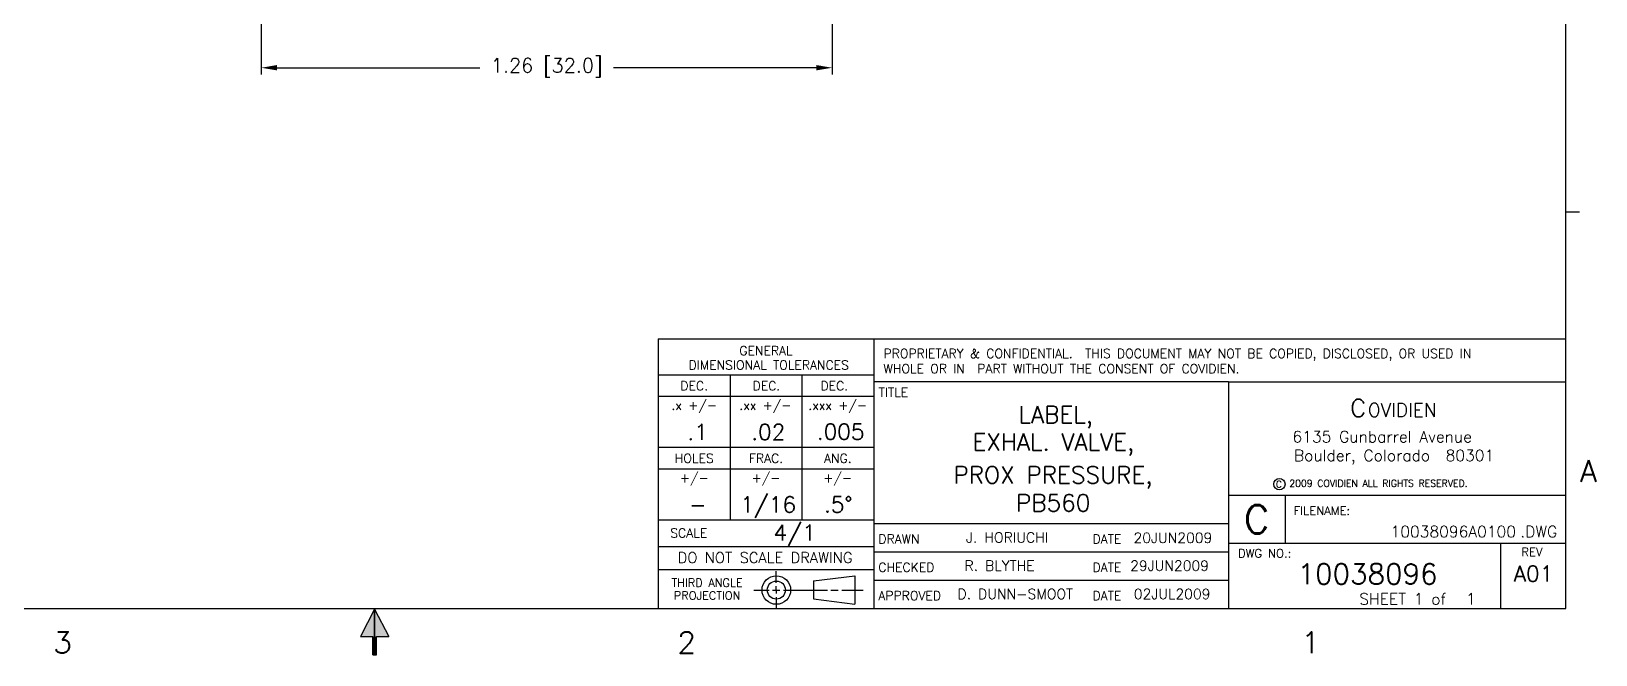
# Model space of a CAD drawing. Extents: x -2.1 to 19.7, y -0.3 to 16.
# Drawn here: x 5.79 to 19.58, y -0.31 to 5.19 of the extents above; entities that cross this region are included whole.
import ezdxf
from ezdxf.enums import TextEntityAlignment as Align

# ---------------------------------------------------------------- set-up
doc = ezdxf.new("R2010")
doc.units = 0
doc.header["$MEASUREMENT"] = 0
doc.header["$PDMODE"] = 3
doc.header["$PDSIZE"] = 0.06
doc.layers.get('0').update_dxf_attribs({"linetype": 'CONTINUOUS'})
doc.layers.get('Defpoints').update_dxf_attribs({"linetype": 'CONTINUOUS'})
for name, color, linetype in [('BRDR', 5, 'CONTINUOUS'), ('DIM', 7, 'CONTINUOUS'), ('DRAW', 4, 'CONTINUOUS'), ('OBJECT', 4, 'CONTINUOUS')]:
    doc.layers.add(name, color=color, linetype=linetype)
doc.styles.add('ROMANS', font='ROMANS.SHX')
doc.styles.add('SIMPLEX', font='SIMPLEX')
doc.styles.get("Standard").update_dxf_attribs({"font": 'ROMANS.SHX'})
doc.dimstyles.get("Standard").update_dxf_attribs({"dimtxt": 0.18, "dimasz": 0.18, "dimexe": 0.18, "dimexo": 0.0625, "dimgap": 0.09, "dimtad": 0, "dimtih": 1, "dimtoh": 1, "dimdec": 4, "dimzin": 0, "dimdsep": 46, "dimtxsty": 'Standard', "dimcen": 0.09, "dimadec": 0, "dimazin": 0, "dimtfac": 1, "dimtdec": 4, "dimtofl": 0, "dimtmove": 0, "dimatfit": 3, "dimfxl": 1, "dimtolj": 1, "dimtzin": 0, "dimarcsym": 0})

# ---------------------------------------------------------------- blocks, each defined once
blk = doc.blocks.new('AROW')
at = {"layer": 'BRDR'}
for p, q in [((-0.01, 0.25), (-0.01, 0.15)), ((-0.01, 0.25), (0.01, 0.25)), ((0, 0.19), (0, 0)), ((0, 0), (0, 0.19)), ((0.01, 0.25), (0.01, 0.15)), ((0, 0), (-0.0775, 0.15)), ((-0.0775, 0.15), (-0.01, 0.15)), ((0, 0), (0.0775, 0.15)), ((0.01, 0.15), (0.0775, 0.15))]:
    blk.add_line(p, q, dxfattribs=at)
for points in [[(-0.01, 0.25), (0.01, 0.25), (0.01, 0.15)], [(-0.01, 0.25), (-0.01, 0.15), (0.01, 0.15)], [(-0.0775, 0.15), (0, 0), (-0.01, 0.15)], [(0.0775, 0.15), (0, 0), (-0.01, 0.15)]]:
    blk.add_solid(points, dxfattribs=at)
blk = doc.blocks.new('ANSI_C1')
at = {"layer": 'DIM', "color": 5}
for p, q in [((15.4, 3.13), (15.4, 0.75)), ((18.525, 2.75), (15.4, 2.75)), ((18.525, 1.75), (18.525, 0.75)), ((15.4, 1.5), (18.525, 1.5))]:
    blk.add_line(p, q, dxfattribs=at)
at = {"layer": 'DIM'}
for p, q in [((13.5, 2.812), (15.4, 2.812)), ((14.133, 2.812), (14.133, 2.172)), ((14.767, 2.812), (14.767, 2.172)), ((13.5, 2.622), (15.4, 2.622)), ((13.5, 2.172), (15.4, 2.172)), ((14.133, 2.172), (14.133, 1.532)), ((14.767, 2.172), (14.767, 1.532)), ((13.5, 1.982), (15.4, 1.982)), ((19.025, 1.75), (19.025, 1.325)), ((13.5, 1.532), (15.4, 1.532)), ((13.5, 1.296), (15.4, 1.296)), ((15.4, 1.25), (18.525, 1.25)), ((18.525, 1.325), (21.5, 1.325)), ((20.925, 0.75), (20.925, 1.323)), ((13.5, 1.093), (15.4, 1.093)), ((14.541, 0.976), (14.541, 1.079)), ((14.868, 0.993), (15.232, 1.039)), ((14.868, 0.993), (14.868, 0.834)), ((15.232, 1.039), (15.232, 0.788)), ((15.4, 1), (18.525, 1)), ((14.342, 0.913), (14.478, 0.913)), ((14.508, 0.913), (14.573, 0.913)), ((14.541, 0.913), (14.541, 0.946)), ((14.541, 0.913), (14.541, 0.881)), ((14.541, 0.851), (14.541, 0.748)), ((14.603, 0.913), (14.992, 0.913)), ((14.868, 0.834), (15.232, 0.788)), ((15.021, 0.913), (15.087, 0.913)), ((15.117, 0.913), (15.306, 0.913))]:
    blk.add_line(p, q, dxfattribs=at)
at = {"layer": 'DIM', "color": 7}
blk.add_circle((18.975, 1.847), 0.05, dxfattribs=at)
at = {"layer": 'DIM'}
for radius in [0.126, 0.0796]:
    blk.add_circle((14.541, 0.913), radius, dxfattribs=at)
at = {"layer": 'DRAW', "color": 5}
for p, q in [((18.525, 2.75), (18.525, 1.75)), ((18.525, 2.75), (21.5, 2.75)), ((18.525, 2.75), (21.5, 2.75)), ((18.525, 2.75), (18.525, 1.75)), ((18.525, 1.75), (21.5, 1.75)), ((18.525, 1.75), (21.5, 1.75))]:
    blk.add_line(p, q, dxfattribs=at)
at = {"layer": 'OBJECT', "color": 5}
for p, q in [((21.5, 0.75), (21.5, 16.25)), ((21.5, 4.25), (21.62, 4.25)), ((13.5, 3.13), (13.5, 0.75)), ((13.5, 3.13), (21.5, 3.13)), ((0.5, 0.75), (21.5, 0.75))]:
    blk.add_line(p, q, dxfattribs=at)
at = {"layer": 'OBJECT', "color": 5, "xscale": -1.608466899655079, "yscale": 1.608466899655079, "zscale": 1.608466899655079, "rotation": 180}
blk.add_blockref('AROW', (11, 0.744), dxfattribs=at)
at = {"color": 7, "style": 'ROMANS'}
for s, height, p in [('C', 0.156, (19.598, 2.441)), ('OVIDIEN', 0.12, (19.754, 2.441))]:
    blk.add_text(s, height=height, dxfattribs=at).set_placement(p)
at = {"layer": 'DIM', "color": 7, "style": 'SIMPLEX'}
for s, height, p in [('GENERAL', 0.08, (14.45, 2.985)), ('DIMENSIONAL TOLERANCES', 0.08, (14.474, 2.858)), ('DEC.', 0.08, (13.817, 2.675)), ('DEC.', 0.08, (14.454, 2.675)), ('DEC.', 0.08, (15.052, 2.675)), ('.x +/-', 0.08, (13.817, 2.503)), ('.xx +/-', 0.08, (14.445, 2.503)), ('.xxx +/-', 0.08, (15.082, 2.503)), ('HOLES', 0.08, (13.817, 2.035)), ('FRAC.', 0.08, (14.45, 2.035)), ('ANG.', 0.08, (15.083, 2.035)), ('+/-', 0.08, (13.817, 1.863)), ('+/-', 0.08, (14.45, 1.863)), ('+/-', 0.08, (15.083, 1.863)), ('SCALE', 0.08, (13.769, 1.376)), ('DO NOT SCALE DRAWING', 0.09439, (14.442, 1.152)), ('DWG NO.:', 0.075, (18.845, 1.199)), ('REV', 0.075, (21.201, 1.211)), ('THIRD ANGLE', 0.0728, (13.931, 0.941)), ('PROJECTION', 0.0728, (13.931, 0.828))]:
    blk.add_text(s, height=height, dxfattribs=at).set_placement(p, align=Align.CENTER)
at = {"layer": 'DIM', "color": 7}
for s, height, style, p in [('TITLE', 0.08, 'SIMPLEX', (15.442, 2.617)), ('C', 0.058, 'ROMANS', (18.944, 1.817)), ('2009 COVIDIEN ALL RIGHTS RESERVED.', 0.06, 'ROMANS', (19.062, 1.824)), ('FILENAME:', 0.075, 'SIMPLEX', (19.1, 1.575)), ('DRAWN', 0.08, 'SIMPLEX', (15.44, 1.324)), ('DATE', 0.08, 'SIMPLEX', (17.328, 1.324)), ('CHECKED', 0.08, 'SIMPLEX', (15.44, 1.074)), ('DATE', 0.08, 'SIMPLEX', (17.328, 1.074)), ('APPROVED', 0.08, 'SIMPLEX', (15.44, 0.824)), ('DATE', 0.08, 'SIMPLEX', (17.328, 0.824)), ('SHEET 1 of', 0.1, 'SIMPLEX', (19.679, 0.784))]:
    blk.add_text(s, height=height, dxfattribs=dict(at, style=style)).set_placement(p)
at = {"layer": 'DIM', "style": 'ROMANS'}
for s, p in [('6135 Gunbarrel Avenue', (19.09, 2.216)), ('Boulder, Colorado  80301', (19.103, 2.05))]:
    blk.add_text(s, height=0.1, dxfattribs=at).set_placement(p)
at = {"layer": 'DIM'}
blk.add_text('.DWG', height=0.1, dxfattribs=at).set_placement((21.098, 1.378))
at = {"layer": 'DIM', "color": 1, "insert": (15.486, 3.04), "char_height": 0.08, "width": 5.963, "attachment_point": 1, "style": 'ROMANS'}
blk.add_mtext('PROPRIETARY & CONFIDENTIAL.  THIS DOCUMENT MAY NOT BE COPIED, DISCLOSED, OR USED IN WHOLE OR IN  PART WITHOUT THE CONSENT OF COVIDIEN.', dxfattribs=at)
at = {"layer": 'DIM'}
for tag, height, style, p in [('REV', 0.121, 'ROMANS', (15.686, 15.558)), ('TITLE_1', 0.15, 'SIMPLEX', (16.953, 2.386)), ('DTOL_X', 0.14, 'SIMPLEX', (13.847, 2.237)), ('DTOL_XX', 0.14, 'SIMPLEX', (14.47, 2.237)), ('DTOL_XXX', 0.14, 'SIMPLEX', (15.109, 2.239)), ('TITLE_2', 0.15, 'SIMPLEX', (16.983, 2.145)), ('TITLE_3', 0.15, 'SIMPLEX', (16.98, 1.854)), ('HTOL', 0.14, 'SIMPLEX', (13.85, 1.597)), ('FTOL', 0.14, 'SIMPLEX', (14.469, 1.597)), ('ATOL', 0.14, 'SIMPLEX', (15.087, 1.597)), ('TITLE_4', 0.15, 'SIMPLEX', (16.982, 1.607)), ('D_SCALE', 0.14, 'SIMPLEX', (14.703, 1.349)), ('DWG-NO', 0.18, 'ROMANS', (19.752, 0.964))]:
    blk.add_attdef(tag, text='', height=height, dxfattribs=dict(at, style=style)).set_placement(p, align=Align.CENTER)
for tag, p, height, style in [('ECO#', (18.675, 15.559), 0.118, 'ROMANS'), ('INITIALS', (20.444, 15.558), 0.13, 'ROMANS'), ('DRAWN_BY', (16.151, 1.331), 0.09, 'SIMPLEX'), ('D_DATE', (17.739, 1.331), 0.09, 'SIMPLEX'), ('CHECKED', (16.138, 1.083), 0.09, 'ROMANS'), ('C_DATE', (17.724, 1.083), 0.09, 'ROMANS'), ('APPROVED', (16.138, 0.833), 0.09, 'ROMANS'), ('A_DATE', (17.724, 0.833), 0.09, 'ROMANS'), ('SHT_NO', (20.621, 0.785), 0.1, 'SIMPLEX')]:
    blk.add_attdef(tag, p, '', height=height, dxfattribs=dict(at, style=style))
at = {"layer": 'DIM', "style": 'ROMANS', "width": 4.32758}
blk.add_attdef('DATE', text='', height=0.116, dxfattribs=at).set_placement((19.627, 15.557), (20.152, 15.557), align=Align.FIT)
at = {"layer": 'DIM', "style": 'ROMANS'}
blk.add_attdef('ACAD_REF', text='', height=0.1, dxfattribs=at).set_placement((21.06, 1.378), align=Align.RIGHT)
at = {"layer": 'DIM', "color": 7, "style": 'ROMANS'}
blk.add_attdef('REV', text='', height=0.14, dxfattribs=at).set_placement((21.216, 0.987), align=Align.CENTER)
at = {"layer": 'OBJECT', "color": 5, "style": 'SIMPLEX'}
for s, p in [('A', (21.698, 1.868)), ('3', (8.25, 0.355)), ('2', (13.75, 0.355)), ('1', (19.25, 0.355))]:
    blk.add_text(s, height=0.19, dxfattribs=at).set_placement(p, align=Align.CENTER)
blk.add_text('C', height=0.25, dxfattribs=at).set_placement((18.775, 1.538), align=Align.MIDDLE_CENTER)
blk = doc.blocks.new('*D18')
at = {"layer": 'Defpoints', "color": 0, "transparency": 16777216}
for p in [(12.846, 10.005), (7.813, 8.589), (7.813, 4.869)]:
    blk.add_point(p, dxfattribs=at)
at = {"layer": 'DIM', "color": 0, "lineweight": -2, "transparency": 16777216}
for p, q in [((12.846, 9.945), (12.846, 4.809)), ((7.813, 8.529), (7.813, 4.809)), ((7.953, 4.869), (9.74, 4.869)), ((12.706, 4.869), (10.92, 4.869))]:
    blk.add_line(p, q, dxfattribs=at)
at = {"layer": 'DIM', "color": 0, "transparency": 16777216}
for points in [[(7.953, 4.893), (7.953, 4.846), (7.813, 4.869)], [(12.706, 4.893), (12.706, 4.846), (12.846, 4.869)]]:
    blk.add_solid(points, dxfattribs=at)
at = {"layer": 'DIM', "color": 0, "transparency": 16777216, "insert": (10.33, 4.869), "char_height": 0.125, "attachment_point": 5, "style": 'ROMANS'}
blk.add_mtext('\\A1;1.26 [32.0]', dxfattribs=at)

msp = doc.modelspace()

# ---------------------------------------------------------------- block references
ref = msp.add_blockref('ANSI_C1', (-2.187, -0.652))
ref.add_attrib('REV', 'A01', dxfattribs={"layer": 'DIM', "color": 7, "height": 0.14, "style": 'ROMANS'}).set_placement((19.028, 0.335), align=Align.CENTER)
ref.add_attrib('DRAWN_BY', ' J. HORIUCHI', (13.964, 0.679), dxfattribs={"layer": 'DIM', "height": 0.09, "style": 'SIMPLEX'})
ref.add_attrib('D_DATE', '20JUN2009', (15.502, 0.677), dxfattribs={"layer": 'DIM', "height": 0.09, "style": 'SIMPLEX'})
ref.add_attrib('CHECKED', ' R. BLYTHE', (13.951, 0.431), dxfattribs={"layer": 'DIM', "height": 0.09, "style": 'ROMANS'})
ref.add_attrib('C_DATE', ' 29JUN2009', (15.411, 0.431), dxfattribs={"layer": 'DIM', "height": 0.09, "style": 'ROMANS'})
ref.add_attrib('APPROVED', 'D. DUNN-SMOOT', (13.951, 0.181), dxfattribs={"layer": 'DIM', "height": 0.09, "style": 'ROMANS'})
ref.add_attrib('A_DATE', '02JUL2009', (15.505, 0.181), dxfattribs={"layer": 'DIM', "height": 0.09, "style": 'ROMANS'})
ref.add_attrib('DWG-NO', '10038096', dxfattribs={"layer": 'DIM', "height": 0.18, "style": 'ROMANS'}).set_placement((17.565, 0.313), align=Align.CENTER)
ref.add_attrib('ACAD_REF', '10038096A0100', dxfattribs={"layer": 'DIM', "height": 0.1, "style": 'ROMANS'}).set_placement((18.873, 0.727), align=Align.RIGHT)
ref.add_attrib('TITLE_1', ' LABEL,', dxfattribs={"layer": 'DIM', "height": 0.15, "style": 'SIMPLEX'}).set_placement((14.766, 1.734), align=Align.CENTER)
ref.add_attrib('TITLE_2', 'EXHAL. VALVE,', dxfattribs={"layer": 'DIM', "height": 0.15, "style": 'SIMPLEX'}).set_placement((14.796, 1.493), align=Align.CENTER)
ref.add_attrib('TITLE_3', 'PROX PRESSURE,', dxfattribs={"layer": 'DIM', "height": 0.15, "style": 'SIMPLEX'}).set_placement((14.793, 1.202), align=Align.CENTER)
ref.add_attrib('TITLE_4', 'PB560', dxfattribs={"layer": 'DIM', "height": 0.15, "style": 'SIMPLEX'}).set_placement((14.794, 0.955), align=Align.CENTER)
ref.add_attrib('SHT_NO', '1', (18.433, 0.133), dxfattribs={"layer": 'DIM', "height": 0.1, "style": 'SIMPLEX'})
ref.add_attrib('D_SCALE', '4/1', dxfattribs={"layer": 'DIM', "height": 0.14, "style": 'SIMPLEX'}).set_placement((12.516, 0.697), align=Align.CENTER)
ref.add_attrib('DTOL_X', '.1', dxfattribs={"layer": 'DIM', "height": 0.14, "style": 'SIMPLEX'}).set_placement((11.66, 1.585), align=Align.CENTER)
ref.add_attrib('DTOL_XX', '.02', dxfattribs={"layer": 'DIM', "height": 0.14, "style": 'SIMPLEX'}).set_placement((12.283, 1.585), align=Align.CENTER)
ref.add_attrib('DTOL_XXX', '.005', dxfattribs={"layer": 'DIM', "height": 0.14, "style": 'SIMPLEX'}).set_placement((12.921, 1.588), align=Align.CENTER)
ref.add_attrib('HTOL', '-', dxfattribs={"layer": 'DIM', "height": 0.14, "style": 'SIMPLEX'}).set_placement((11.662, 0.945), align=Align.CENTER)
ref.add_attrib('FTOL', '1/16', dxfattribs={"layer": 'DIM', "height": 0.14, "style": 'SIMPLEX'}).set_placement((12.282, 0.945), align=Align.CENTER)
ref.add_attrib('ATOL', '.5%%d', dxfattribs={"layer": 'DIM', "height": 0.14, "style": 'SIMPLEX'}).set_placement((12.9, 0.945), align=Align.CENTER)

# ---------------------------------------------------------------- dimensions: what is measured, and where the dimension line sits
at = {"layer": 'DIM'}
dim = msp.add_linear_dim(base=(7.813, 4.869), p1=(12.846, 10.005), p2=(7.813, 8.589), dimstyle='Standard', override={"dimtxt": 0.125, "dimasz": 0.14, "dimexe": 0.06, "dimexo": 0.06, "dimgap": 0.06, "dimdec": 2, "dimlfac": 0.25, "dimzin": 4, "dimtxsty": 'ROMANS', "dimcen": 0, "dimdle": 0.35, "dimtdec": 2, "dimtix": 1, "dimatfit": 0, "dimtzin": 4}, dxfattribs=at)
dim.commit()
dim.dimension.update_dxf_attribs({"geometry": '*D18', "text_midpoint": (10.33, 4.869)})

doc.saveas('drawing.dxf')
